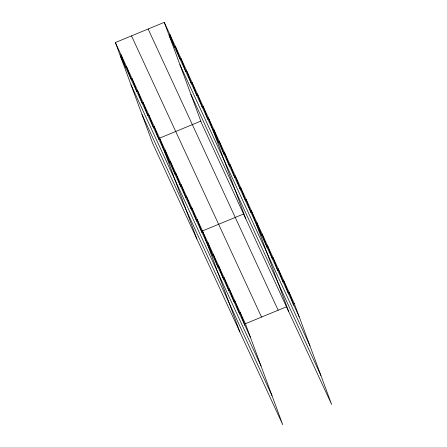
<?xml version="1.0" encoding="UTF-8"?>
<svg xmlns="http://www.w3.org/2000/svg" width="447" height="447" viewBox="0 0 447 447"><rect width="100%" height="100%" fill="white"/><g stroke="black" fill="none" stroke-linecap="round" stroke-linejoin="round"><path stroke-width="0.67" d="M115.371 42.532L245.397 323.734L282.727 424.65L152.706 143.448L115.371 42.532L164.272 22.35L294.294 303.552L331.629 404.468L201.603 123.266L164.272 22.35M200.737 121.154L159.579 138.14L196.909 239.056M207.19 118.489L208.481 117.958L245.811 218.874M243.643 213.951L202.491 230.937L239.821 331.853M250.096 211.286L251.387 210.755L288.717 311.671M245.397 323.734L286.549 306.748M293.003 304.083L294.294 303.552M169.217 35.715L299.239 316.912M179.906 64.608L309.927 345.805M190.914 94.373L320.94 375.575M148.136 29.01L278.157 310.212M131.507 35.872L261.534 317.074M120.316 55.897L250.342 337.094M131.005 84.79L261.026 365.987M142.017 114.555L272.039 395.757M288.935 291.952L293.875 305.312M283.571 280.353L288.511 293.713M278.207 268.753L283.147 282.113M272.843 257.154L277.788 270.513M267.479 245.554L272.424 258.914M262.115 233.954L267.06 247.314M256.751 222.355L261.696 235.72M246.023 199.155L250.968 212.521M240.659 187.556L245.604 200.921M235.301 175.956L240.24 189.321M229.937 164.356L234.876 177.722M224.573 152.757L229.512 166.122M219.209 141.157L224.154 154.522M213.845 129.557L218.79 142.923M202.955 106.006L207.9 119.371M197.429 94.054L202.374 107.42M191.903 82.103L196.848 95.468M186.377 70.157L191.322 83.516M180.851 58.205L185.796 71.565M175.325 46.253L180.27 59.613M169.799 34.302L174.743 47.667M240.033 312.135L244.978 325.494M234.669 300.535L239.614 313.895M229.305 288.935L234.25 302.295M223.941 277.336L228.886 290.695M218.577 265.736L223.522 279.096M213.213 254.136L218.158 267.502M207.855 242.537L212.794 255.902M197.127 219.337L202.066 232.703M191.763 207.738L196.702 221.103M186.399 196.138L191.344 209.503M181.035 184.538L185.98 197.904M175.671 172.939L180.616 186.304M170.307 161.339L175.252 174.704M164.943 149.739L169.888 163.105M154.053 126.188L158.998 139.553M148.527 114.236L153.472 127.602M143.001 102.285L147.946 115.65M137.475 90.339L142.42 103.698M131.949 78.387L136.894 91.747M126.423 66.435L131.368 79.795M120.897 54.484L125.842 67.849"/></g></svg>
